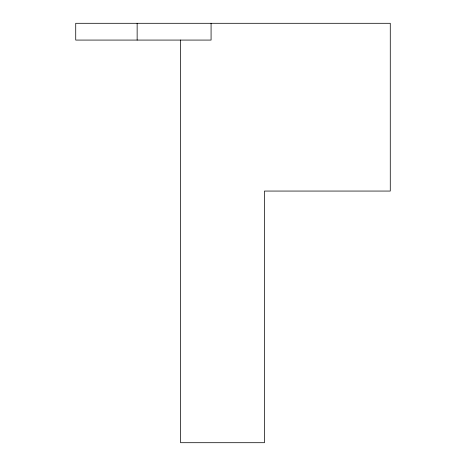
<?xml version="1.0" encoding="UTF-8"?>
<svg xmlns="http://www.w3.org/2000/svg" width="466" height="466" viewBox="0 0 466 466"><rect width="100%" height="100%" fill="white"/><g stroke="black" fill="none" stroke-linecap="round" stroke-linejoin="round"><path stroke-width="0.7" d="M211.075 23.3L211.075 40.076L75.725 40.076L75.725 23.3L390.275 23.3L390.275 191.06L264.455 191.06L264.455 442.7L180.575 442.7L180.575 40.047M137.144 23.3L137.144 40.076"/></g></svg>
